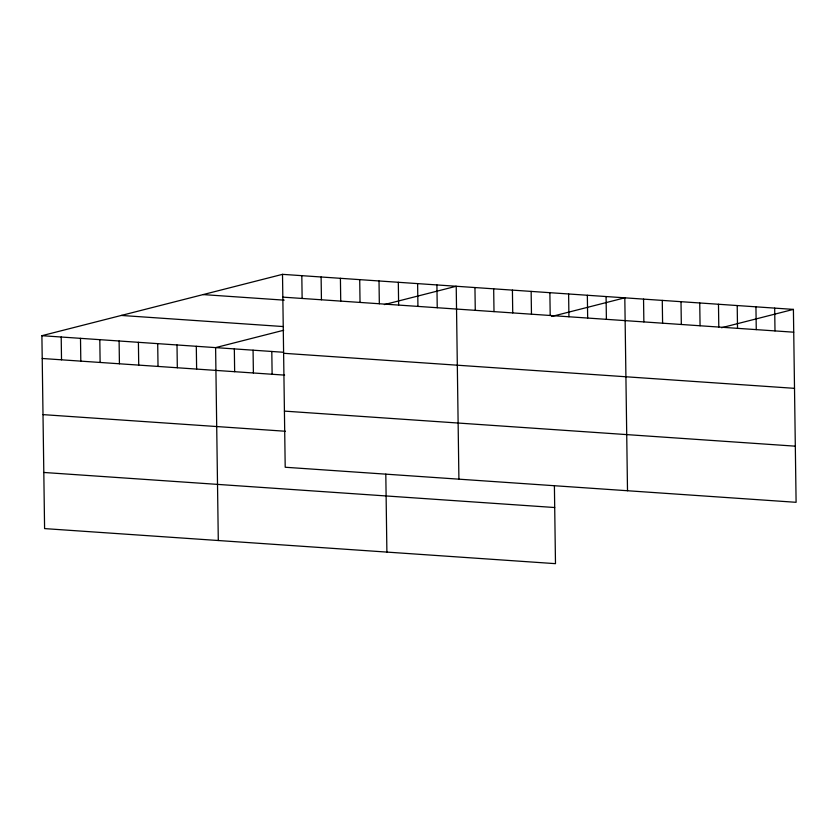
<?xml version="1.0" encoding="UTF-8"?>
<svg xmlns="http://www.w3.org/2000/svg" width="838" height="838" viewBox="0 0 838 838"><rect width="100%" height="100%" fill="white"/><g stroke="black" fill="none" stroke-linecap="round" stroke-linejoin="round"><path stroke-width="1.26" d="M554.4 485.673L555.489 563.66L44.592 528.6L41.9 335.692L282.511 274.34L793.408 309.4L796.1 502.308L285.203 467.248L282.511 274.34M283.663 330.256L215.607 347.613L218.299 540.52M384.38 304.582L456.218 286.261L458.91 479.168M551.708 316.471L624.813 297.825L627.505 490.743M721.57 327.721L793.408 309.4M282.825 297.134L793.722 332.194M203.11 294.588L284.176 300.151M121.301 315.444L283.422 326.569M41.9 335.692L283.045 352.243M283.611 353.28L794.508 388.34M42.214 358.486L284.606 375.12M284.417 411.112L795.314 446.172M43 414.621L285.391 431.256M43.806 472.464L554.704 507.524M774.679 308.112L774.993 330.916M755.939 306.823L756.264 329.627M737.21 305.545L737.524 328.339M718.48 304.257L718.795 327.05M699.74 302.968L700.065 325.773M681.011 301.68L681.325 324.484M662.271 300.402L662.596 323.196M643.542 299.114L643.867 321.918M606.073 296.547L606.398 319.341M587.344 295.259L587.668 318.052M568.614 293.97L568.929 316.774M549.875 292.682L550.199 315.486M531.145 291.404L531.47 314.198M512.416 290.116L512.73 312.92M493.676 288.827L494.001 311.631M474.947 287.549L475.272 310.343M436.912 284.93L437.237 307.735M417.617 283.611L417.932 306.404M398.312 282.28L398.637 305.084M385.805 474.109L386.894 552.095M379.017 280.96L379.331 303.765M359.712 279.641L360.036 302.434M340.417 278.31L340.731 301.114M321.111 276.99L321.436 299.784M301.816 275.66L302.13 298.464M271.805 351.468L272.12 374.261M253.066 350.179L253.39 372.983M234.336 348.891L234.65 371.695M196.302 346.283L196.626 369.087M177.007 344.963L177.321 367.756M157.701 343.632L158.026 366.436M138.406 342.313L138.72 365.106M119.101 340.993L119.425 363.786M99.806 339.662L100.12 362.466M80.5 338.343L80.815 361.136M61.205 337.012L61.52 359.816"/></g></svg>
